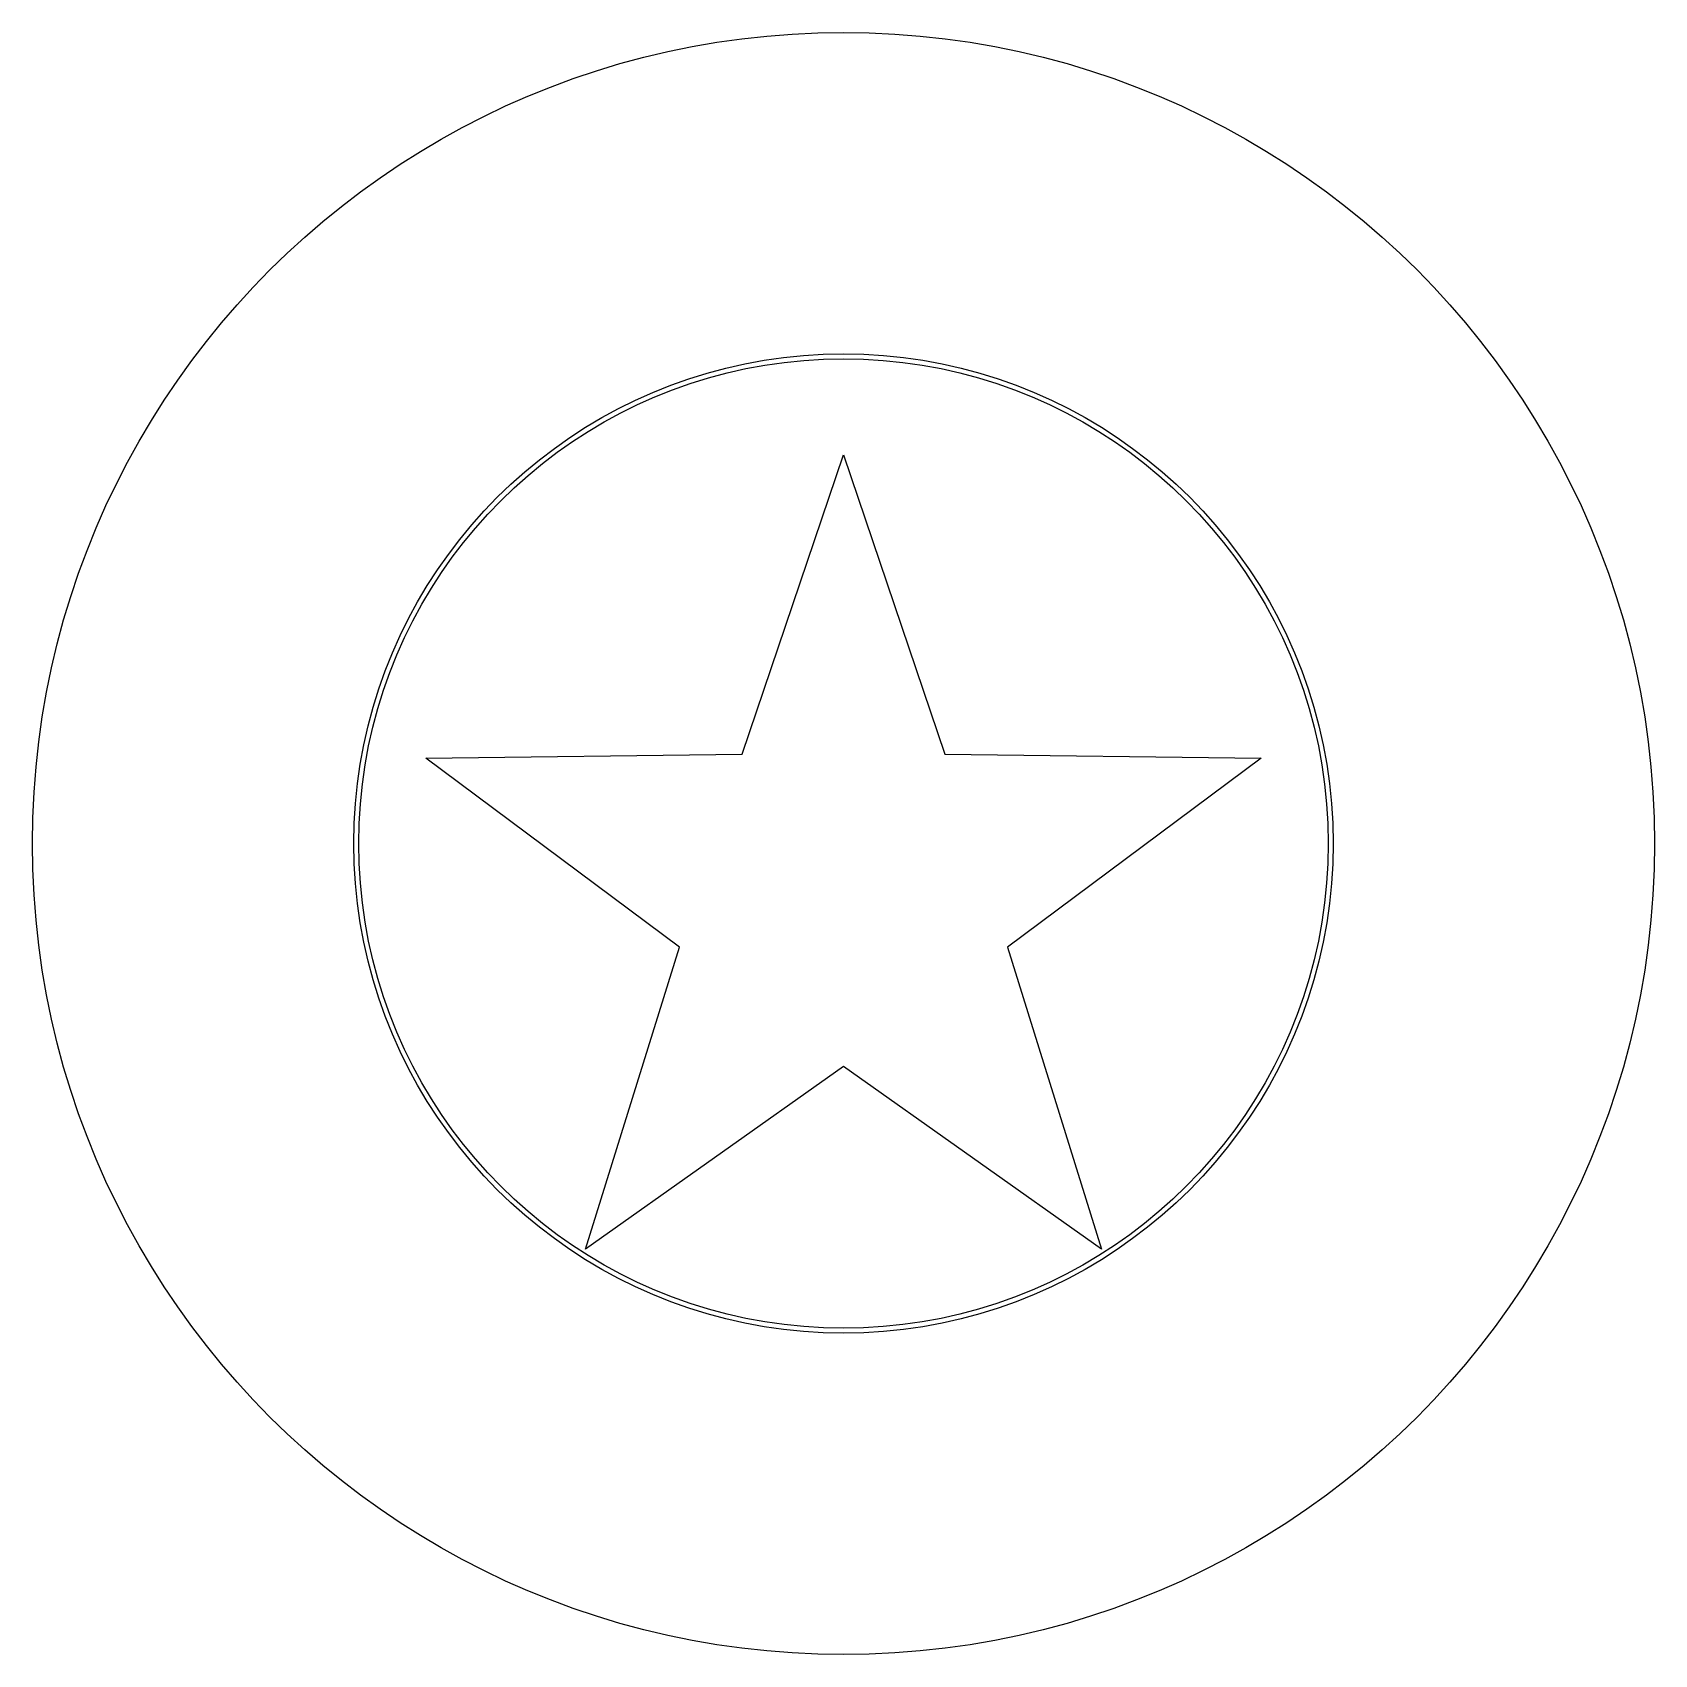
# Model space of a CAD drawing. Header units: millimetres. Extents: x 25 to 175, y 25 to 175.
import ezdxf

# ---------------------------------------------------------------- set-up
doc = ezdxf.new("R2010")
doc.units = ezdxf.units.MM
doc.layers.add('CUSTOM_INK_0F8A7E', color=1, linetype='CONTINUOUS')

msp = doc.modelspace()

# ---------------------------------------------------------------- linework, layer by layer
at = {"layer": 'CUSTOM_INK_0F8A7E'}
for points in [[(175.2325, 99.875), (175.1954, 97.4908), (175.0847, 95.1252), (174.9017, 92.7791), (174.6473, 90.4538), (174.3227, 88.1503), (173.929, 85.8698), (173.4673, 83.6132), (172.9386, 81.3818), (172.3441, 79.1766), (171.6849, 76.9988), (170.9621, 74.8493), (170.1768, 72.7294), (169.3301, 70.6401), (168.423, 68.5825), (167.4567, 66.5577), (166.4323, 64.5669), (165.3509, 62.6111), (164.2136, 60.6914), (163.0214, 58.8089), (161.7755, 56.9648), (160.477, 55.1601), (159.127, 53.3959), (157.7266, 51.6733), (156.2768, 49.9934), (154.7788, 48.3574), (153.2337, 46.7663), (151.6426, 45.2212), (150.0066, 43.7232), (148.3267, 42.2734), (146.6041, 40.873), (144.8399, 39.523), (143.0352, 38.2245), (141.1911, 36.9786), (139.3086, 35.7864), (137.3889, 34.6491), (135.4331, 33.5677), (133.4423, 32.5433), (131.4175, 31.577), (129.3599, 30.6699), (127.2706, 29.8232), (125.1507, 29.0379), (123.0012, 28.3151), (120.8234, 27.6559), (118.6182, 27.0614), (116.3868, 26.5327), (114.1302, 26.071), (111.8497, 25.6773), (109.5462, 25.3527), (107.2209, 25.0983), (104.8748, 24.9153), (102.5092, 24.8046), (100.125, 24.7675), (97.7408, 24.8046), (95.3752, 24.9153), (93.0291, 25.0983), (90.7038, 25.3527), (88.4003, 25.6773), (86.1198, 26.071), (83.8632, 26.5327), (81.6318, 27.0614), (79.4266, 27.6559), (77.2488, 28.3151), (75.0993, 29.0379), (72.9794, 29.8232), (70.8901, 30.6699), (68.8325, 31.577), (66.8077, 32.5433), (64.8169, 33.5677), (62.8611, 34.6491), (60.9414, 35.7864), (59.0589, 36.9786), (57.2148, 38.2245), (55.4101, 39.523), (53.6459, 40.873), (51.9233, 42.2734), (50.2434, 43.7232), (48.6074, 45.2212), (47.0163, 46.7663), (45.4712, 48.3574), (43.9732, 49.9934), (42.5234, 51.6733), (41.123, 53.3959), (39.773, 55.1601), (38.4745, 56.9648), (37.2286, 58.8089), (36.0364, 60.6914), (34.8991, 62.6111), (33.8177, 64.5669), (32.7933, 66.5577), (31.827, 68.5825), (30.9199, 70.6401), (30.0732, 72.7294), (29.2879, 74.8493), (28.5651, 76.9988), (27.9059, 79.1766), (27.3114, 81.3818), (26.7827, 83.6132), (26.321, 85.8698), (25.9273, 88.1503), (25.6027, 90.4538), (25.3483, 92.7791), (25.1653, 95.1252), (25.0546, 97.4908), (25.0175, 99.875), (25.0546, 102.2592), (25.1653, 104.6248), (25.3483, 106.9709), (25.6027, 109.2962), (25.9273, 111.5997), (26.321, 113.8802), (26.7827, 116.1368), (27.3114, 118.3682), (27.9059, 120.5734), (28.5651, 122.7512), (29.2879, 124.9007), (30.0732, 127.0206), (30.9199, 129.1099), (31.827, 131.1675), (32.7933, 133.1923), (33.8177, 135.1831), (34.8991, 137.1389), (36.0364, 139.0586), (37.2286, 140.9411), (38.4745, 142.7852), (39.773, 144.5899), (41.123, 146.3541), (42.5234, 148.0767), (43.9732, 149.7566), (45.4712, 151.3926), (47.0163, 152.9837), (48.6074, 154.5288), (50.2434, 156.0268), (51.9233, 157.4766), (53.6459, 158.877), (55.4101, 160.227), (57.2148, 161.5255), (59.0589, 162.7714), (60.9414, 163.9636), (62.8611, 165.1009), (64.8169, 166.1823), (66.8077, 167.2067), (68.8325, 168.173), (70.8901, 169.0801), (72.9794, 169.9268), (75.0993, 170.7121), (77.2488, 171.4349), (79.4266, 172.0941), (81.6318, 172.6886), (83.8632, 173.2173), (86.1198, 173.679), (88.4003, 174.0727), (90.7038, 174.3973), (93.0291, 174.6517), (95.3752, 174.8347), (97.7408, 174.9454), (100.125, 174.9825), (102.5092, 174.9454), (104.8748, 174.8347), (107.2209, 174.6517), (109.5462, 174.3973), (111.8497, 174.0727), (114.1302, 173.679), (116.3868, 173.2173), (118.6182, 172.6886), (120.8234, 172.0941), (123.0012, 171.4349), (125.1507, 170.7121), (127.2706, 169.9268), (129.3599, 169.0801), (131.4175, 168.173), (133.4423, 167.2067), (135.4331, 166.1823), (137.3889, 165.1009), (139.3086, 163.9636), (141.1911, 162.7714), (143.0352, 161.5255), (144.8399, 160.227), (146.6041, 158.877), (148.3267, 157.4766), (150.0066, 156.0268), (151.6426, 154.5288), (153.2337, 152.9837), (154.7788, 151.3926), (156.2768, 149.7566), (157.7266, 148.0767), (159.127, 146.3541), (160.477, 144.5899), (161.7755, 142.7852), (163.0214, 140.9411), (164.2136, 139.0586), (165.3509, 137.1389), (166.4323, 135.1831), (167.4567, 133.1923), (168.423, 131.1675), (169.3301, 129.1099), (170.1768, 127.0206), (170.9621, 124.9007), (171.6849, 122.7512), (172.3441, 120.5734), (172.9386, 118.3682), (173.4673, 116.1368), (173.929, 113.8802), (174.3227, 111.5997), (174.6473, 109.2962), (174.9017, 106.9709), (175.0847, 104.6248), (175.1954, 102.2592), (175.2325, 99.875)], [(145.4625, 99.875), (145.4247, 98.0061), (145.3122, 96.1565), (145.1265, 94.3276), (144.8691, 92.5208), (144.5414, 90.7377), (144.1449, 88.9796), (143.681, 87.2481), (143.1512, 85.5445), (142.557, 83.8704), (141.8998, 82.2273), (141.181, 80.6165), (140.4022, 79.0395), (139.5647, 77.4978), (138.6701, 75.9928), (137.7198, 74.526), (136.7152, 73.0989), (135.6579, 71.7129), (134.5492, 70.3695), (133.3907, 69.0701), (132.1838, 67.8163), (130.9299, 66.6093), (129.6305, 65.4508), (128.2871, 64.3421), (126.9011, 63.2848), (125.474, 62.2802), (124.0072, 61.3299), (122.5022, 60.4353), (120.9605, 59.5978), (119.3835, 58.819), (117.7727, 58.1002), (116.1296, 57.443), (114.4555, 56.8488), (112.7519, 56.319), (111.0204, 55.8551), (109.2623, 55.4586), (107.4792, 55.1309), (105.6724, 54.8735), (103.8435, 54.6878), (101.9939, 54.5753), (100.125, 54.5375), (98.2561, 54.5753), (96.4065, 54.6878), (94.5776, 54.8735), (92.7708, 55.1309), (90.9877, 55.4586), (89.2296, 55.8551), (87.4981, 56.319), (85.7945, 56.8488), (84.1204, 57.443), (82.4773, 58.1002), (80.8665, 58.819), (79.2895, 59.5978), (77.7478, 60.4353), (76.2428, 61.3299), (74.776, 62.2802), (73.3489, 63.2848), (71.9629, 64.3421), (70.6195, 65.4508), (69.3201, 66.6093), (68.0663, 67.8163), (66.8593, 69.0701), (65.7008, 70.3695), (64.5921, 71.7129), (63.5348, 73.0989), (62.5302, 74.526), (61.5799, 75.9928), (60.6853, 77.4978), (59.8478, 79.0395), (59.069, 80.6165), (58.3502, 82.2273), (57.693, 83.8704), (57.0988, 85.5445), (56.569, 87.2481), (56.1051, 88.9796), (55.7086, 90.7377), (55.3809, 92.5208), (55.1235, 94.3276), (54.9378, 96.1565), (54.8253, 98.0061), (54.7875, 99.875), (54.8253, 101.7439), (54.9378, 103.5935), (55.1235, 105.4224), (55.3809, 107.2292), (55.7086, 109.0123), (56.1051, 110.7704), (56.569, 112.5019), (57.0988, 114.2055), (57.693, 115.8796), (58.3502, 117.5227), (59.069, 119.1335), (59.8478, 120.7105), (60.6853, 122.2522), (61.5799, 123.7572), (62.5302, 125.224), (63.5348, 126.6511), (64.5921, 128.0371), (65.7008, 129.3805), (66.8593, 130.6799), (68.0663, 131.9338), (69.3201, 133.1407), (70.6195, 134.2992), (71.9629, 135.4079), (73.3489, 136.4652), (74.776, 137.4698), (76.2428, 138.4201), (77.7478, 139.3147), (79.2895, 140.1522), (80.8665, 140.931), (82.4773, 141.6498), (84.1204, 142.307), (85.7945, 142.9012), (87.4981, 143.431), (89.2296, 143.8949), (90.9877, 144.2914), (92.7708, 144.6191), (94.5776, 144.8765), (96.4065, 145.0622), (98.2561, 145.1747), (100.125, 145.2125), (101.9939, 145.1747), (103.8435, 145.0622), (105.6724, 144.8765), (107.4792, 144.6191), (109.2623, 144.2914), (111.0204, 143.8949), (112.7519, 143.431), (114.4555, 142.9012), (116.1296, 142.307), (117.7727, 141.6498), (119.3835, 140.931), (120.9605, 140.1522), (122.5022, 139.3147), (124.0072, 138.4201), (125.474, 137.4698), (126.9011, 136.4652), (128.2871, 135.4079), (129.6305, 134.2992), (130.9299, 133.1407), (132.1838, 131.9338), (133.3907, 130.6799), (134.5492, 129.3805), (135.6579, 128.0371), (136.7152, 126.6511), (137.7198, 125.224), (138.6701, 123.7572), (139.5647, 122.2522), (140.4022, 120.7105), (141.181, 119.1335), (141.8998, 117.5227), (142.557, 115.8796), (143.1512, 114.2055), (143.681, 112.5019), (144.1449, 110.7704), (144.5414, 109.0123), (144.8691, 107.2292), (145.1265, 105.4224), (145.3122, 103.5935), (145.4247, 101.7439), (145.4625, 99.875)], [(145.0125, 99.875), (144.9751, 98.0248), (144.8637, 96.1936), (144.6799, 94.3829), (144.425, 92.5942), (144.1005, 90.8288), (143.7079, 89.0882), (143.2486, 87.3739), (142.724, 85.6873), (142.1357, 84.0299), (141.4849, 82.403), (140.7733, 80.8082), (140.0021, 79.2469), (139.1729, 77.7205), (138.2872, 76.2305), (137.3462, 74.7783), (136.3516, 73.3653), (135.3047, 71.9931), (134.207, 70.663), (133.06, 69.3765), (131.865, 68.135), (130.6235, 66.94), (129.337, 65.793), (128.0069, 64.6953), (126.6347, 63.6484), (125.2217, 62.6538), (123.7695, 61.7128), (122.2795, 60.8271), (120.7531, 59.9979), (119.1918, 59.2267), (117.597, 58.5151), (115.9701, 57.8643), (114.3127, 57.276), (112.6261, 56.7514), (110.9118, 56.2921), (109.1712, 55.8995), (107.4058, 55.575), (105.6171, 55.3201), (103.8064, 55.1363), (101.9752, 55.0249), (100.125, 54.9875), (98.2748, 55.0249), (96.4436, 55.1363), (94.6329, 55.3201), (92.8442, 55.575), (91.0788, 55.8995), (89.3382, 56.2921), (87.6239, 56.7514), (85.9373, 57.276), (84.2799, 57.8643), (82.653, 58.5151), (81.0582, 59.2267), (79.4969, 59.9979), (77.9705, 60.8271), (76.4805, 61.7128), (75.0283, 62.6538), (73.6153, 63.6484), (72.2431, 64.6953), (70.913, 65.793), (69.6265, 66.94), (68.385, 68.135), (67.19, 69.3765), (66.043, 70.663), (64.9453, 71.9931), (63.8984, 73.3653), (62.9038, 74.7783), (61.9628, 76.2305), (61.0771, 77.7205), (60.2479, 79.2469), (59.4767, 80.8082), (58.7651, 82.403), (58.1143, 84.0299), (57.526, 85.6873), (57.0014, 87.3739), (56.5421, 89.0882), (56.1495, 90.8288), (55.825, 92.5942), (55.5701, 94.3829), (55.3863, 96.1936), (55.2749, 98.0248), (55.2375, 99.875), (55.2749, 101.7252), (55.3863, 103.5564), (55.5701, 105.3671), (55.825, 107.1558), (56.1495, 108.9212), (56.5421, 110.6618), (57.0014, 112.3761), (57.526, 114.0627), (58.1143, 115.7201), (58.7651, 117.347), (59.4767, 118.9418), (60.2479, 120.5031), (61.0771, 122.0295), (61.9628, 123.5195), (62.9038, 124.9717), (63.8984, 126.3847), (64.9453, 127.7569), (66.043, 129.087), (67.19, 130.3735), (68.385, 131.615), (69.6265, 132.81), (70.913, 133.957), (72.2431, 135.0547), (73.6153, 136.1016), (75.0283, 137.0962), (76.4805, 138.0372), (77.9705, 138.9229), (79.4969, 139.7521), (81.0582, 140.5233), (82.653, 141.2349), (84.2799, 141.8857), (85.9373, 142.474), (87.6239, 142.9986), (89.3382, 143.4579), (91.0788, 143.8505), (92.8442, 144.175), (94.6329, 144.4299), (96.4436, 144.6137), (98.2748, 144.7251), (100.125, 144.7625), (101.9752, 144.7251), (103.8064, 144.6137), (105.6171, 144.4299), (107.4058, 144.175), (109.1712, 143.8505), (110.9118, 143.4579), (112.6261, 142.9986), (114.3127, 142.474), (115.9701, 141.8857), (117.597, 141.2349), (119.1918, 140.5233), (120.7531, 139.7521), (122.2795, 138.9229), (123.7695, 138.0372), (125.2217, 137.0962), (126.6347, 136.1016), (128.0069, 135.0547), (129.337, 133.957), (130.6235, 132.81), (131.865, 131.615), (133.06, 130.3735), (134.207, 129.087), (135.3047, 127.7569), (136.3516, 126.3847), (137.3462, 124.9717), (138.2872, 123.5195), (139.1729, 122.0295), (140.0021, 120.5031), (140.7733, 118.9418), (141.4849, 117.347), (142.1357, 115.7201), (142.724, 114.0627), (143.2486, 112.3761), (143.7079, 110.6618), (144.1005, 108.9212), (144.425, 107.1558), (144.6799, 105.3671), (144.8637, 103.5564), (144.9751, 101.7252), (145.0125, 99.875)], [(100.125, 135.8725), (109.5175, 108.1375), (138.7975, 107.775), (115.3225, 90.2725), (124.025, 62.3125), (100.125, 79.23), (76.225, 62.3125), (84.9275, 90.2725), (61.4525, 107.775), (90.7325, 108.1375)]]:
    msp.add_lwpolyline(points, close=True, dxfattribs=at)

doc.saveas('drawing.dxf')
